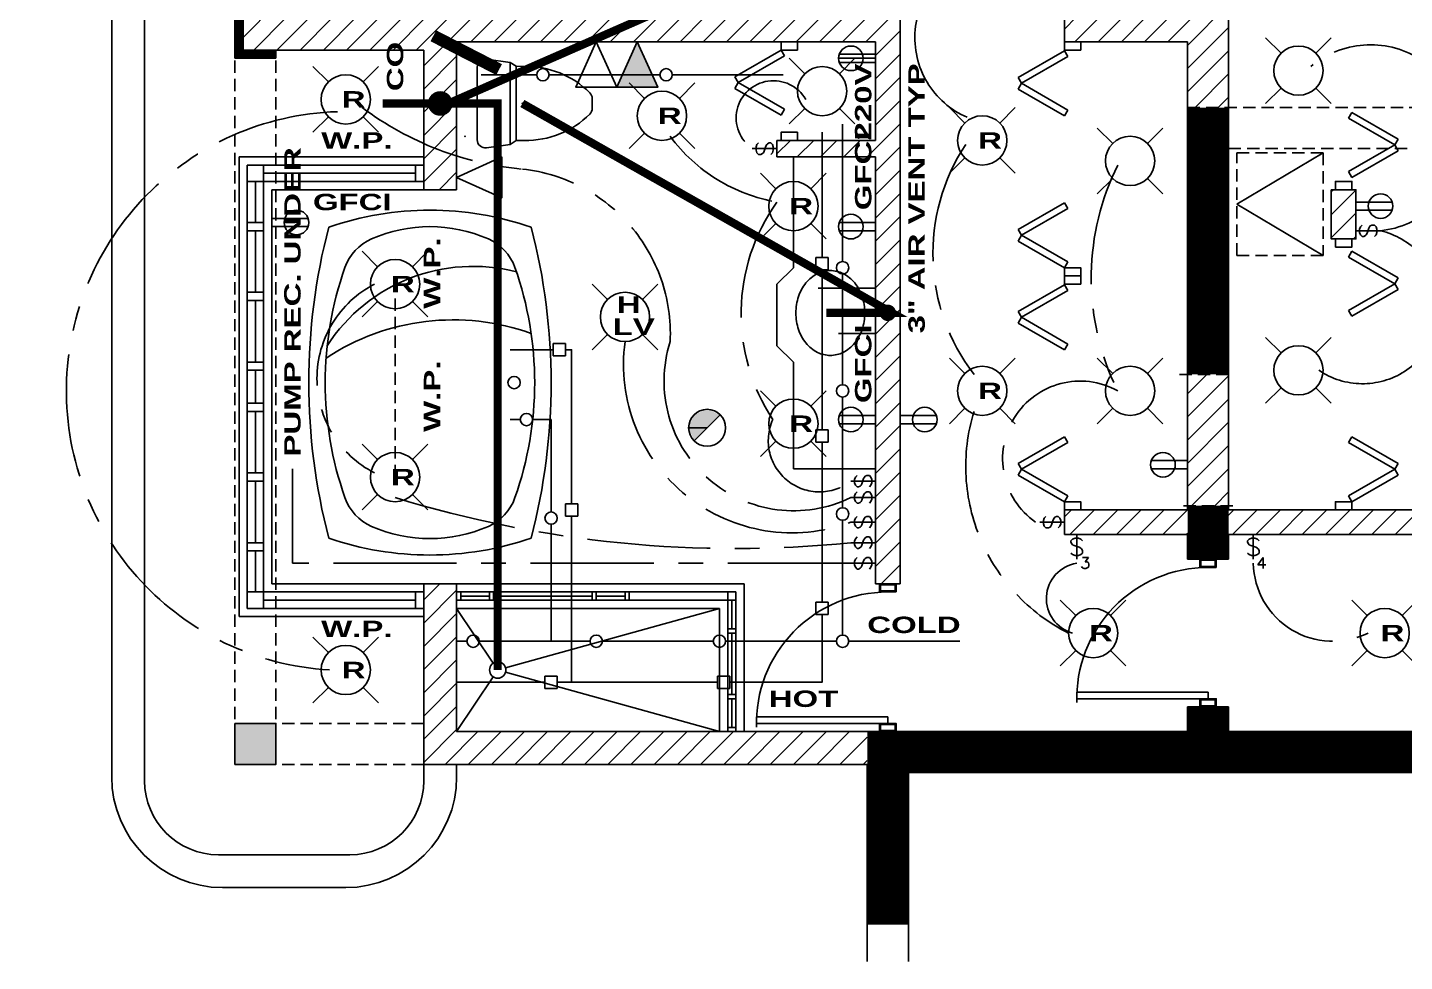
# Model space of a CAD drawing. Header units: inches. Extents: x 110 to 1392, y 6 to 1078.
# Drawn here: x 190.5 to 525.8, y 6 to 233.5 of the extents above; entities that cross this region are included whole.
import ezdxf

# ---------------------------------------------------------------- set-up
doc = ezdxf.new("R2010")
doc.units = ezdxf.units.IN
doc.header["$LTSCALE"] = 24
doc.header["$MEASUREMENT"] = 0
doc.linetypes.add('CENTER', pattern=[2, 1.25, -0.25, 0.25, -0.25])
doc.linetypes.add('DASHED4', pattern=[0.1875, 0.125, -0.0625])
doc.layers.get('0').update_dxf_attribs({"linetype": 'CONTINUOUS'})
for name, color, linetype in [('ANNOBJ', 6, 'CONTINUOUS'), ('BORDERLINE', 5, 'CONTINUOUS'), ('COLD', 7, 'CONTINUOUS'), ('DASHED', 1, 'DASHED4'), ('DJAMB', 8, 'CONTINUOUS'), ('DOOR', 1, 'CONTINUOUS'), ('ELIGHTCLG', 74, 'CONTINUOUS'), ('ELINE', 3, 'CENTER'), ('EPOWER', 74, 'CONTINUOUS'), ('ESWITCH', 74, 'CONTINUOUS'), ('HOT', 3, 'CONTINUOUS'), ('JAMB', 2, 'CONTINUOUS'), ('PFIXDCW', 4, 'CONTINUOUS'), ('PFIXDWV', 5, 'CONTINUOUS'), ('PLUMBING', 114, 'CONTINUOUS'), ('POCH', 52, 'CONTINUOUS'), ('TEXT', 7, 'CONTINUOUS'), ('TEXT-1', 7, 'CONTINUOUS'), ('TEXT-ELEC-KEY', 7, 'CONTINUOUS'), ('THIN', 1, 'CONTINUOUS'), ('TILE', 3, 'CONTINUOUS'), ('WALL', 2, 'CONTINUOUS'), ('WALLS', 162, 'CONTINUOUS')]:
    doc.layers.add(name, color=color, linetype=linetype)
doc.styles.add('CITYBLUEPRINT', font='cityb___.ttf', dxfattribs={"width": 1.5, "height": 4})
pattern_1 = [(45, (77, -461), (-2.828427, 2.828427), [])]

# ---------------------------------------------------------------- blocks, each defined once
blk = doc.blocks.new('JAMB')
at = {"color": 0}
for points in [[(-0.5, -0.5), (0.5, -0.5), (0.5, 0.5), (-0.5, 0.5)], [(-0.375, -0.4375), (0.375, -0.4375), (0.375, 0.4375), (-0.375, 0.4375)]]:
    blk.add_lwpolyline(points, close=True, dxfattribs=at)
blk = doc.blocks.new('WDQ_JAMB')
at = {"color": 0}
blk.add_lwpolyline([(-0.5, -0.5), (0.5, -0.5), (0.5, 0.5), (-0.5, 0.5)], close=True, dxfattribs=at)
blk = doc.blocks.new('WC3')
for p, q in [((-10, -9), (-10.82, -3.28)), ((-8.84, -1), (8.84, -1)), ((10.82, -3.28), (10, -9)), ((-9.05, -10.46), (-10, -9)), ((10, -9), (9.05, -10.46)), ((-9, -12.5), (-9.05, -10.46)), ((9.05, -10.46), (9, -12.5)), ((1.19, -29), (-1.19, -29))]:
    blk.add_line(p, q)
for centre, radius, start, end in [((-8.84, -3), 2, 90, 188.1301), ((8.84, -3), 2, 351.8699, 90), ((12.85, -12.97), 21.85, 178.7781, 224.983), ((-12.85, -12.97), 21.85, 315.017, 1.2219), ((-1.19, -27), 2, 224.983, 270), ((1.19, -27), 2, 270, 315.017)]:
    blk.add_arc(centre, radius, start, end)
at = {"layer": 'PFIXDCW'}
blk.add_point((-8, 2), dxfattribs=at)
at = {"layer": 'PFIXDWV'}
blk.add_point((0, -12), dxfattribs=at)
at = {"flags": 9}
for tag, p in [('FU_COLD', (-10.79, -2.7)), ('FU_HOT', (-10.79, -2.73)), ('FU_WASTE', (-10.79, -2.75)), ('FU_TOTAL', (-10.79, -2.78)), ('FIXT_CODE', (-10.79, -2.8))]:
    blk.add_attdef(tag, p, '', height=0.01, dxfattribs=at)
blk = doc.blocks.new('DR1H902')
at = {"color": 0}
for p, q in [((-0.5, 0), (-0.5, 1)), ((-0.5, 1), (-0.45, 1)), ((-0.45, 0), (-0.45, 1)), ((-0.5, 0), (-0.45, 0))]:
    blk.add_line(p, q, dxfattribs=at)
blk.add_arc((-0.5, 0), 1, 0, 91.707, dxfattribs=at)
blk = doc.blocks.new('LAVM1')
at = {"color": 0}
blk.add_lwpolyline([(12, -10.3, 0.118418), (15.12, -9.55, 0.104636), (17.94, -7.27, 0.089656), (19.73, -4.01, 0.081336), (20.4, 0.04, 0.081336), (19.73, 4.08, 0.089656), (17.94, 7.34, 0.104636), (15.12, 9.62, 0.118418), (12, 10.37, 0.118418), (8.88, 9.62, 0.104636), (6.06, 7.34, 0.089656), (4.27, 4.08, 0.081336), (3.6, 0.04, 0.081336), (4.27, -4.01, 0.089656), (6.06, -7.27, 0.104636), (8.88, -9.55, 0.118418)], format="xyb", close=True, dxfattribs=at)
blk = doc.blocks.new('ZA_CHAIN')
blk.add_circle((0, 0), 0.5)
blk = doc.blocks.new('ZA_STOCK')
for p, q in [((-0.5, 0.5), (-0.5, -0.5)), ((0.5, 0.5), (-0.5, 0.5)), ((0.5, -0.5), (0.5, 0.5)), ((-0.5, -0.5), (0.5, -0.5))]:
    blk.add_line(p, q)
blk = doc.blocks.new('AB151')
for p, q in [((1.472, 0.166), (0, 0.166)), ((1.472, -0.166), (0, -0.166))]:
    blk.add_line(p, q)
blk.add_circle((1, 0), 0.5)
blk = doc.blocks.new('E_220R')
at = {"color": 0}
for p, q in [((0, 0.167), (1.47, 0.167)), ((0, 0), (1.498, 0)), ((0, -0.167), (1.47, -0.167))]:
    blk.add_line(p, q, dxfattribs=at)
blk.add_circle((0.998, 0), 0.5, dxfattribs=at)
blk = doc.blocks.new('E_L1')
at = {"color": 0}
for p, q in [((-0.707, 0.707), (-1.333, 1.333)), ((0.707, 0.707), (1.333, 1.333)), ((-1.333, -1.333), (-0.707, -0.707)), ((1.333, -1.333), (0.707, -0.707))]:
    blk.add_line(p, q, dxfattribs=at)
blk.add_circle((0, 0), 1, dxfattribs=at)
blk = doc.blocks.new('AG15B')
for p, q in [((1, 0), (0, 0)), ((0.184, 0.165), (0.15, 0.068)), ((0.15, 0.068), (0.15, -0.068)), ((0.252, 0.233), (0.184, 0.165)), ((0.451, -0.102), (0.519, 0.102)), ((0.519, 0.102), (0.549, 0.165)), ((0.549, 0.165), (0.583, 0.199)), ((0.583, 0.199), (0.651, 0.233)), ((0.651, 0.233), (0.753, 0.233)), ((0.753, 0.233), (0.816, 0.165)), ((0.816, 0.165), (0.85, 0.068)), ((0.85, 0.068), (0.85, -0.068)), ((0.15, -0.068), (0.184, -0.165)), ((0.184, -0.165), (0.252, -0.233)), ((0.252, -0.233), (0.315, -0.233)), ((0.315, -0.233), (0.383, -0.199)), ((0.383, -0.199), (0.417, -0.165)), ((0.417, -0.165), (0.451, -0.102)), ((0.816, -0.165), (0.753, -0.233)), ((0.85, -0.068), (0.816, -0.165))]:
    blk.add_line(p, q)
blk = doc.blocks.new('AG15D')
for p, q in [((1, 0), (0, 0)), ((0.184, 0.165), (0.15, 0.068)), ((0.15, 0.068), (0.15, -0.068)), ((0.252, 0.233), (0.184, 0.165)), ((0.451, -0.102), (0.519, 0.102)), ((0.519, 0.102), (0.549, 0.165)), ((0.549, 0.165), (0.583, 0.199)), ((0.583, 0.199), (0.651, 0.233)), ((0.651, 0.233), (0.753, 0.233)), ((0.753, 0.233), (0.816, 0.165)), ((0.816, 0.165), (0.85, 0.068)), ((0.85, 0.068), (0.85, -0.068)), ((0.931, 0.397), (1.231, 0.184)), ((0.931, 0.397), (1.381, 0.397)), ((1.231, 0.184), (1.231, 0.506)), ((0.15, -0.068), (0.184, -0.165)), ((0.184, -0.165), (0.252, -0.233)), ((0.252, -0.233), (0.315, -0.233)), ((0.315, -0.233), (0.383, -0.199)), ((0.383, -0.199), (0.417, -0.165)), ((0.417, -0.165), (0.451, -0.102)), ((0.816, -0.165), (0.753, -0.233)), ((0.85, -0.068), (0.816, -0.165))]:
    blk.add_line(p, q)
blk = doc.blocks.new('AG15C')
for p, q in [((1, 0), (0, 0)), ((0.184, 0.165), (0.15, 0.068)), ((0.15, 0.068), (0.15, -0.068)), ((0.252, 0.233), (0.184, 0.165)), ((0.451, -0.102), (0.519, 0.102)), ((0.519, 0.102), (0.549, 0.165)), ((0.549, 0.165), (0.583, 0.199)), ((0.583, 0.199), (0.651, 0.233)), ((0.651, 0.233), (0.753, 0.233)), ((0.753, 0.233), (0.816, 0.165)), ((0.816, 0.165), (0.85, 0.068)), ((0.85, 0.068), (0.85, -0.068)), ((1.103, 0.344), (0.931, 0.472)), ((0.931, 0.472), (0.931, 0.238)), ((1.103, 0.409), (1.125, 0.45)), ((1.103, 0.344), (1.103, 0.409)), ((1.125, 0.45), (1.147, 0.472)), ((1.147, 0.472), (1.209, 0.494)), ((1.209, 0.494), (1.253, 0.494)), ((1.253, 0.494), (1.319, 0.472)), ((1.337, 0.216), (1.297, 0.194)), ((1.319, 0.472), (1.359, 0.431)), ((1.359, 0.238), (1.337, 0.216)), ((1.359, 0.431), (1.381, 0.366)), ((1.381, 0.3), (1.359, 0.238)), ((1.381, 0.366), (1.381, 0.3)), ((0.15, -0.068), (0.184, -0.165)), ((0.184, -0.165), (0.252, -0.233)), ((0.252, -0.233), (0.315, -0.233)), ((0.315, -0.233), (0.383, -0.199)), ((0.383, -0.199), (0.417, -0.165)), ((0.417, -0.165), (0.451, -0.102)), ((0.816, -0.165), (0.753, -0.233)), ((0.85, -0.068), (0.816, -0.165))]:
    blk.add_line(p, q)

msp = doc.modelspace()

# ---------------------------------------------------------------- hatches: boundary and pattern name
at = {"layer": 'POCH'}
h = msp.add_hatch(dxfattribs=at)
h.set_pattern_fill('_U', color=256, scale=4, angle=45, style=0, pattern_type=0)
h.set_pattern_definition(pattern_1)
edge = h.paths.add_edge_path()
edge.add_line((403, 236), (251, 236))
edge.add_line((251, 236), (251, 404))
edge.add_line((251, 404), (287, 404))
edge.add_line((287, 404), (287, 412))
edge.add_line((287, 412), (284.4063796, 412))
edge.add_arc((279.0694213, 421.9894349), 11.32572, 268.952645747, 298.113819695, ccw=False)
edge.add_arc((277.8570042, 421.9466137), 11.32572, 241.429862899, 275.092915119, ccw=False)
edge.add_line((272.4406577, 412), (243, 412))
edge.add_line((243, 412), (243, 377.9549674))
edge.add_arc((232.0694213, 374.9894349), 11.32572, 0, 15.179300791, ccw=False)
edge.add_arc((232.0694213, 374.9894349), 11.32572, -15.179300791, 0, ccw=False)
edge.add_line((243, 372.0239024), (243, 296.9548278))
edge.add_arc((234.0694213, 289.9894349), 11.32572, 0, 37.952401962, ccw=False)
edge.add_arc((234.0694213, 289.9894349), 11.32572, 322.047598038, 360, ccw=False)
edge.add_line((243, 283.024042), (243, 228))
edge.add_line((243, 228), (287, 228))
edge.add_line((287, 228), (287, 194))
edge.add_line((287, 194), (295, 194))
edge.add_line((295, 194), (295, 230))
edge.add_line((295, 230), (397, 230))
edge.add_line((397, 230), (397, 206))
edge.add_line((397, 206), (373, 206))
edge.add_line((373, 206), (373, 202))
edge.add_line((373, 202), (397, 202))
edge.add_line((397, 202), (397, 98))
edge.add_line((397, 98), (403, 98))
edge.add_line((403, 98), (403, 236))
h = msp.add_hatch(dxfattribs=at)
h.set_pattern_fill('_U', color=256, scale=4, angle=45, style=0, pattern_type=0)
h.set_pattern_definition(pattern_1)
h.paths.add_polyline_path([(481, 291), (473, 291), (473, 236), (443, 236), (443, 230), (447, 230), (473, 230), (473, 214), (483, 214), (483, 260), (524, 260), (524, 268), (481, 268)])
h = msp.add_hatch(dxfattribs=at)
h.set_pattern_fill('_U', color=256, scale=4, angle=45, style=0, pattern_type=0)
h.set_pattern_definition([(45, (0, -569), (-2.828427, 2.828427), [])])
h.paths.add_polyline_path([(514, 194), (508, 194), (508, 182), (514, 182)])
h = msp.add_hatch(dxfattribs=at)
h.set_pattern_fill('_U', color=256, scale=4, angle=45, style=0, pattern_type=0)
h.set_pattern_definition(pattern_1)
h.paths.add_polyline_path([(483, 124), (483, 149), (473, 149), (473, 117), (483, 117)])
h = msp.add_hatch(dxfattribs=at)
h.set_pattern_fill('_U', color=256, scale=4, angle=45, style=0, pattern_type=0)
h.set_pattern_definition(pattern_1)
h.paths.add_polyline_path([(473, 116), (443, 116), (443, 110), (473, 110)])
h = msp.add_hatch(dxfattribs=at)
h.set_pattern_fill('_U', color=256, scale=4, angle=45, style=0, pattern_type=0)
h.set_pattern_definition(pattern_1)
h.paths.add_polyline_path([(621, 116), (483, 116), (483, 110), (621, 110)])
h = msp.add_hatch(dxfattribs=at)
h.set_pattern_fill('_U', color=256, scale=4, angle=45, style=0, pattern_type=0)
h.set_pattern_definition(pattern_1)
h.paths.add_polyline_path([(395, 62), (295, 62), (295, 98), (287, 98), (287, 54), (395, 54)])

# ---------------------------------------------------------------- linework, layer by layer
for p, q in [((244, 200), (244, 92)), ((287, 200), (244, 200)), ((248, 92), (248, 200)), ((285, 198), (248, 198)), ((287, 196), (244, 196)), ((246, 196), (246, 186)), ((246, 184), (246, 169)), ((246, 167), (246, 152)), ((246, 150), (246, 142)), ((246, 140), (246, 125)), ((246, 123), (246, 108)), ((246, 106), (246, 96)), ((287, 96), (244, 96)), ((285, 94), (248, 94)), ((287, 92), (244, 92))]:
    msp.add_line(p, q)
for points, const_width in [([(289.5, 215, 1), (292.5, 215, 1)], 3), ([(399, 164, 1), (401, 164, 1)], 2)]:
    msp.add_lwpolyline(points, format="xyb", close=True, dxfattribs=dict(const_width=const_width))
for points in [[(244, 186), (248, 186), (248, 184), (244, 184)], [(244, 169), (248, 169), (248, 167), (244, 167)], [(244, 152), (248, 152), (248, 150), (244, 150)], [(244, 140), (248, 140), (248, 142), (244, 142)], [(244, 123), (248, 123), (248, 125), (244, 125)], [(244, 106), (248, 106), (248, 108), (244, 108)]]:
    msp.add_lwpolyline(points, close=True)
at = {"layer": 'ANNOBJ'}
for p, q in [((219, 50), (219, 416)), ((211, 51), (211, 415)), ((287, 54), (287, 50)), ((295, 54), (295, 51)), ((269, 32), (237, 32)), ((268, 24), (238, 24))]:
    msp.add_line(p, q, dxfattribs=at)
msp.add_lwpolyline([(305.3357268, 223.2559119, 3, 3, 0), (289.3285464, 231.4881762, 0, 0, 0), (195, 280, 0, 0, 0), (192, 280, 0, 0, 0)], format="xyseb", dxfattribs=at)
for centre, radius, start, end in [((238, 51), 27, 180, 270), ((268, 51), 27, 270, 0), ((237, 50), 18, 180, 270), ((269, 50), 18, 270, 0)]:
    msp.add_arc(centre, radius, start, end, dxfattribs=at)
at = {"layer": 'BORDERLINE'}
msp.add_line((251, 226), (251, 228), dxfattribs=at)
at = {"layer": 'BORDERLINE', "const_width": 10}
msp.add_lwpolyline([(478, 68), (478, 62)], dxfattribs=at)
at = {"layer": 'COLD'}
msp.add_line((388, 159), (397, 159), dxfattribs=at)
for points in [[(314.5, 222), (301, 222)], [(344.5, 222), (317.5, 222)], [(374.5, 222), (347.5, 222)], [(389, 176.5), (389, 210)], [(389, 146.5), (389, 173.5)], [(389, 116.5), (389, 143.5)], [(310.5, 138), (308, 138)], [(318, 115.5), (318, 138), (313.5, 138)], [(318, 84), (318, 112.5)], [(389, 85.5), (389, 113.5)], [(297.5, 84), (295, 84)], [(327.5, 84), (300.5, 84)], [(357.5, 84), (330.5, 84)], [(387.5, 84), (360.5, 84)], [(417.5, 84), (390.5, 84)]]:
    msp.add_lwpolyline(points, dxfattribs=at)
at = {"layer": 'DASHED'}
for p, q in [((241, 56), (241, 226)), ((251, 56), (251, 226)), ((473, 214), (627, 214)), ((483, 204), (627, 204)), ((280, 172), (280, 125)), ((471, 149), (484, 149)), ((484, 117), (471, 117)), ((287, 64), (251, 64)), ((287, 54), (251, 54))]:
    msp.add_line(p, q, dxfattribs=at)
at = {"layer": 'DASHED', "const_width": 2}
for points in [[(293, 215), (683, 386)], [(305, 77), (305, 215), (276.9498744, 215)], [(311, 215), (401, 164), (385, 164)]]:
    msp.add_lwpolyline(points, dxfattribs=at)
at = {"layer": 'DASHED'}
msp.add_lwpolyline([(485, 203), (506, 203), (506, 178), (485, 178)], close=True, dxfattribs=at)
at = {"layer": 'DOOR'}
for p, q in [((374, 228), (362.7416698, 221.5)), ((374.8125, 226.5927087), (363.5541698, 220.0927087)), ((374, 228), (374.8125, 226.5927087)), ((431.7416698, 221.3145826), (443, 227.8145826)), ((432.5541698, 219.9072913), (443.8125, 226.4072913)), ((443.8125, 226.4072913), (443, 227.8145826)), ((363.5541698, 220.0927087), (362.7416698, 221.5)), ((431.7416698, 221.3145826), (432.5541698, 219.9072913)), ((362.7416698, 218.6854174), (363.5541698, 220.0927087)), ((362.7416698, 218.6854174), (374, 212.1854174)), ((363.5541698, 220.0927087), (374.8125, 213.5927087)), ((432.5541698, 219.9072913), (431.7416698, 218.5)), ((443, 212), (431.7416698, 218.5)), ((443.8125, 213.4072913), (432.5541698, 219.9072913)), ((374.8125, 213.5927087), (374, 212.1854174)), ((443, 212), (443.8125, 213.4072913)), ((512.1875, 211.4072913), (513, 212.8145826)), ((523.4458302, 204.9072913), (512.1875, 211.4072913)), ((524.2583302, 206.3145826), (513, 212.8145826)), ((512.1875, 198.4072913), (523.4458302, 204.9072913)), ((524.2583302, 206.3145826), (523.4458302, 204.9072913)), ((523.4458302, 204.9072913), (524.2583302, 203.5)), ((513, 197), (524.2583302, 203.5)), ((513, 197), (512.1875, 198.4072913)), ((431.7416698, 184.3145826), (443, 190.8145826)), ((432.5541698, 182.9072913), (443.8125, 189.4072913)), ((443.8125, 189.4072913), (443, 190.8145826)), ((431.7416698, 184.3145826), (432.5541698, 182.9072913)), ((432.5541698, 182.9072913), (431.7416698, 181.5)), ((443, 175), (431.7416698, 181.5)), ((443.8125, 176.4072913), (432.5541698, 182.9072913)), ((513, 179), (512.1875, 177.5927087)), ((513, 179), (524.2583302, 172.5)), ((443, 175), (443.8125, 176.4072913)), ((512.1875, 177.5927087), (523.4458302, 171.0927087)), ((523.4458302, 171.0927087), (512.1875, 164.5927087)), ((523.4458302, 171.0927087), (524.2583302, 172.5)), ((524.2583302, 169.6854174), (523.4458302, 171.0927087)), ((431.7416698, 164.3145826), (443, 170.8145826)), ((432.5541698, 162.9072913), (443.8125, 169.4072913)), ((443.8125, 169.4072913), (443, 170.8145826)), ((524.2583302, 169.6854174), (513, 163.1854174)), ((431.7416698, 164.3145826), (432.5541698, 162.9072913)), ((512.1875, 164.5927087), (513, 163.1854174)), ((432.5541698, 162.9072913), (431.7416698, 161.5)), ((443, 155), (431.7416698, 161.5)), ((443.8125, 156.4072913), (432.5541698, 162.9072913)), ((443, 155), (443.8125, 156.4072913)), ((431.7416698, 127.3145826), (443, 133.8145826)), ((432.5541698, 125.9072913), (443.8125, 132.4072913)), ((443.8125, 132.4072913), (443, 133.8145826)), ((512.1875, 132.4072913), (513, 133.8145826)), ((523.4458302, 125.9072913), (512.1875, 132.4072913)), ((524.2583302, 127.3145826), (513, 133.8145826)), ((431.7416698, 127.3145826), (432.5541698, 125.9072913)), ((432.5541698, 125.9072913), (431.7416698, 124.5)), ((443, 118), (431.7416698, 124.5)), ((443.8125, 119.4072913), (432.5541698, 125.9072913)), ((512.1875, 119.4072913), (523.4458302, 125.9072913)), ((513, 118), (524.2583302, 124.5)), ((524.2583302, 127.3145826), (523.4458302, 125.9072913)), ((523.4458302, 125.9072913), (524.2583302, 124.5)), ((443, 118), (443.8125, 119.4072913)), ((513, 118), (512.1875, 119.4072913))]:
    msp.add_line(p, q, dxfattribs=at)
at = {"layer": 'ELINE'}
for p, q in [((485, 190.5), (506, 203)), ((506, 178), (485, 190.5)), ((255, 103), (255, 126)), ((391, 103), (255, 103))]:
    msp.add_line(p, q, dxfattribs=at)
msp.add_lwpolyline([(391, 119, -0.6606391206), (347, 157, 0.3972122215), (311, 199, -0.1382557645), (272, 214, -2.3874813685)], format="xyb", dxfattribs=at)
for centre, radius, start, end in [((427.6661676, 231.0003743), 21.0820484, 34.69354498, 251.566659729), ((517.5730187, 206.5810329), 22.7110829, 276.134529975, 129.916454042), ((372.1386003, 211.4748496), 9.0707547, 29.925435342, 235.493344573), ((268.0447761, 144.9552239), 68.0754924, 91.721245951, 266.593705528), ((379.7402597, 231.0779221), 40.6407547, 216.331598287, 260.453397221), ((459.0763052, 178.3955823), 48.1030693, 146.422040268, 217.66877671), ((511.5234899, 172.442953), 61.9858756, 153.604183395, 204.233968231), ((411.1049383, 163.7716049), 46.8334476, 144.451787636, 213.38636399), ((515.622449, 165.622449), 18.8917266, 235.786345169, 76.601767794), ((286.8571429, 148), 25.8764726, 117.272370546, 242.727629454), ((376.6768162, 151.4710202), 41.0508586, 172.259531435, 290.420852057), ((446.8358209, 128.4776119), 18.893689, 60.984961767, 235.004271817), ((383.3629249, 132.8597049), 12.4715154, 155.659227035, 307.76044658), ((464.4411765, 126.6045752), 45.4595779, 162.862446297, 243.278378203), ((362.7956442, 388.9378645), 282.350083, 252.948117297, 275.732919023), ((447.3053097, 94.3938053), 8.7046206, 98.624374316, 254.642704358), ((508.3881356, 103.3745763), 19.3917536, 181.106809353, 296.365727259)]:
    msp.add_arc(centre, radius, start, end, dxfattribs=at)
at = {"layer": 'HOT'}
msp.add_line((383, 170), (397, 170), dxfattribs=at)
for points in [[(384, 208), (384, 177.5)], [(384, 174.5), (384, 135.5)], [(318.5, 155), (308, 155)], [(323, 117.5), (323, 155), (321.5, 155)], [(384, 132.5), (384, 93.5)], [(323, 74), (323, 114.5)], [(384, 90.5), (384, 74), (361.5, 74)], [(316.5, 74), (295, 74)], [(358.5, 74), (319.5, 74)]]:
    msp.add_lwpolyline(points, dxfattribs=at)
at = {"layer": 'PLUMBING'}
msp.add_circle((309, 147), 1.5, dxfattribs=at)
for centre, radius, start, end in [((288.5, 113.4791667), 75.5208333, 70.95625151, 109.04374849), ((409, 147), 150, 165.377768691, 194.622231309), ((288.5, 149.6831925), 35.3168075, 66.263412263, 113.736587737), ((168, 147), 150, 345.377768691, 14.622231309), ((279.1142292, 171.0275317), 12, 113.736587737, 160.566972269), ((297.8857708, 171.0275317), 12, 19.433027731, 66.263412263), ((347.218773, 147), 84.218773, 160.566972269, 199.433027731), ((299.0273335, 132.9825917), 42.3468126, 75.605434642, 147.074693763), ((229.781227, 147), 84.218773, 340.566972269, 19.433027731), ((294.1855768, 106.0048485), 56.2830594, 70.319061105, 123.386387543), ((279.1142292, 122.9724683), 12, 199.433027731, 246.263412263), ((297.8857708, 122.9724683), 12, 293.736587737, 340.566972269), ((288.5, 144.3168075), 35.3168075, 246.263412263, 293.736587737), ((288.5, 180.5208333), 75.5208333, 250.95625151, 289.04374849)]:
    msp.add_arc(centre, radius, start, end, dxfattribs=at)
at = {"layer": 'TEXT-ELEC-KEY'}
for p, q in [((352.8180177, 132.8180185), (359.1819787, 139.1819796)), ((355.9999982, 135.9999991), (351.4999982, 135.9999991))]:
    msp.add_line(p, q, dxfattribs=at)
at = {"layer": 'TEXT-ELEC-KEY', "flags": 128}
for points in [[(328.9999991, 230.0000018), (333.9999991, 219.0000018), (323.9999991, 219.0000018)], [(339.0000009, 230.0000018), (334.0000009, 219.0000018), (344.0000009, 219.0000018)], [(294.9999982, 196.9999991), (305.9999982, 201.9999991), (305.9999982, 191.9999991)]]:
    msp.add_lwpolyline(points, close=True, dxfattribs=at)
at = {"layer": 'TEXT-ELEC-KEY'}
msp.add_circle((355.9999982, 135.9999991), 4.5, dxfattribs=at)
for points in [[(339.0000009, 230.0000018), (334.0000009, 219.0000018), (344.0000009, 219.0000018), (334.0000009, 219.0000018)], [(352.8180177, 139.1819796), (355.9999982, 135.9999991), (351.4999982, 135.9999991), (355.9999982, 135.9999991)], [(355.9999982, 140.4999991), (355.9999982, 135.9999991), (352.8180177, 139.1819796), (355.9999982, 135.9999991)], [(359.1819787, 139.1819796), (355.9999982, 135.9999991), (355.9999982, 140.4999991), (355.9999982, 135.9999991)], [(351.4999982, 135.9999991), (355.9999982, 135.9999991), (352.8180177, 132.8180185), (355.9999982, 135.9999991)]]:
    msp.add_solid(points, dxfattribs=at)
at = {"layer": 'THIN'}
for p, q in [((308, 225), (308, 205)), ((309.4647642, 224.0459122), (309.4647642, 205.9540878)), ((242, 90), (242, 202)), ((287, 202), (242, 202)), ((377, 175), (377, 202)), ((250, 98), (250, 194)), ((287, 194), (250, 194)), ((373, 171), (377, 175)), ((373, 171), (373, 156)), ((373, 156), (377, 152)), ((377, 152), (377, 126)), ((377, 126), (397, 126)), ((287, 98), (250, 98)), ((365, 98), (295, 98)), ((365, 98), (365, 62)), ((363, 96), (295, 96)), ((363, 94), (295, 94)), ((296, 96), (296, 94)), ((303, 95), (296, 95)), ((303, 96), (303, 94)), ((304, 96), (304, 94)), ((328, 95), (304, 95)), ((328, 96), (328, 94)), ((329, 96), (329, 94)), ((329, 95), (336, 95)), ((336, 96), (336, 94)), ((337, 96), (337, 94)), ((361, 96), (361, 62)), ((362, 87), (362, 94)), ((363, 96), (363, 62)), ((359, 92), (295, 92)), ((359, 92), (359, 62)), ((287, 90), (242, 90)), ((361, 87), (363, 87)), ((361, 86), (363, 86)), ((362, 86), (362, 71)), ((361, 71), (363, 71)), ((361, 70), (363, 70)), ((362, 70), (362, 63)), ((361, 63), (363, 63))]:
    msp.add_line(p, q, dxfattribs=at)
at = {"layer": 'TILE'}
for p, q in [((295, 92), (303.8905996, 78.6641006)), ((359, 92), (306.9270358, 77.5352877)), ((295, 62), (303.8905996, 75.3358994)), ((306.9270358, 76.4647123), (359, 62))]:
    msp.add_line(p, q, dxfattribs=at)
msp.add_circle((305, 77), 2, dxfattribs=at)
at = {"layer": 'WALL'}
for p, q in [((243, 228), (243, 412)), ((483, 116), (483, 260)), ((403, 98), (403, 236)), ((443, 230), (443, 236)), ((295, 194), (295, 230)), ((295, 230), (397, 230)), ((397, 206), (397, 230)), ((443, 230), (473, 230)), ((473, 116), (473, 230)), ((287, 228), (243, 228)), ((287, 194), (287, 228)), ((373, 206), (373, 202)), ((397, 206), (373, 206)), ((397, 202), (373, 202)), ((397, 98), (397, 202)), ((286, 194), (295, 194)), ((443, 116), (473, 116)), ((443, 116), (443, 110)), ((622, 116), (483, 116)), ((473, 110), (443, 110)), ((473, 104), (473, 110)), ((483, 104), (483, 110)), ((622, 110), (483, 110)), ((473, 104), (483, 104)), ((286, 98), (295, 98)), ((287, 52), (287, 98)), ((295, 62), (295, 98)), ((397, 98), (403, 98)), ((473, 68), (483, 68)), ((473, 68), (473, 62)), ((483, 68), (483, 62)), ((473, 62), (295, 62)), ((649, 62), (483, 62)), ((395, 54), (285, 54)), ((395, 54), (395, 6)), ((651, 52), (405, 52)), ((405, 52), (405, 6))]:
    msp.add_line(p, q, dxfattribs=at)
msp.add_lwpolyline([(508, 194), (514, 194), (514, 182), (508, 182)], close=True, dxfattribs=at)
at = {"layer": 'WALLS'}
for p, q in [((241, 236), (241, 226)), ((241, 226), (251, 226))]:
    msp.add_line(p, q, dxfattribs=at)
for points, const_width in [([(251, 227), (242, 227), (242, 236)], 2), ([(478, 149), (478, 214)], 10), ([(478, 104), (478, 117)], 10), ([(646, 57), (400, 57), (400, 15)], 10)]:
    msp.add_lwpolyline(points, dxfattribs=dict(at, const_width=const_width))
msp.add_lwpolyline([(241, 64), (251, 64), (251, 54), (241, 54)], close=True, dxfattribs=at)
msp.add_solid([(241, 64), (251, 64), (241, 54), (251, 54)], dxfattribs=at)

# ---------------------------------------------------------------- block references
at = {"layer": 'COLD', "xscale": 3, "yscale": 3, "zscale": 3}
for p, rotation in [((316, 222), 180), ((346, 222), 180), ((389, 175), 90), ((389, 145), 90), ((312, 138), 180), ((318, 114), 90), ((389, 115), 90), ((299, 84), 180), ((329, 84), 180), ((359, 84), 180), ((389, 84), 180)]:
    msp.add_blockref('ZA_CHAIN', p, dxfattribs=dict(at, rotation=rotation))
at = {"layer": 'DJAMB', "xscale": 2, "yscale": 4, "zscale": 80, "rotation": 90}
for p in [(478, 103), (400, 97), (478, 69), (400, 63)]:
    msp.add_blockref('JAMB', p, dxfattribs=at)
at = {"layer": 'DOOR', "xscale": 32, "yscale": 32, "zscale": 80, "rotation": 90}
for p in [(478, 86), (400, 80)]:
    msp.add_blockref('DR1H902', p, dxfattribs=at)
at = {"layer": 'ELIGHTCLG', "xscale": 6, "yscale": 6, "zscale": 6}
for p in [(500, 223, 108), (384, 218, 108), (459, 201, 108), (377, 190, 108), (500, 150, 108), (459, 145, 108)]:
    msp.add_blockref('E_L1', p, dxfattribs=at)
at = {"layer": 'ELIGHTCLG', "xscale": -6, "yscale": 6, "zscale": 6, "rotation": 180}
for p in [(268, 216, 108), (345, 212, 108), (423, 206, 108), (280, 171, 108), (336, 163, 108), (423, 145, 108), (377, 137, 108), (280, 124, 108), (450, 86, 108), (521, 86, 108), (268, 77, 108)]:
    msp.add_blockref('E_L1', p, dxfattribs=at)
at = {"layer": 'EPOWER', "yscale": 6, "zscale": 6, "rotation": 180}
for name, p, xscale in [('E_220R', (397, 226, 18), 6), ('AB151', (250, 186, 18), -6), ('AB151', (397, 185, 18), 6), ('AB151', (397, 138, 18), 6), ('AB151', (473, 127, 18), 6)]:
    msp.add_blockref(name, p, dxfattribs=dict(at, xscale=xscale))
at = {"layer": 'EPOWER', "xscale": 6, "yscale": 6, "zscale": 6}
for p in [(514, 190, 18), (403, 138, 18)]:
    msp.add_blockref('AB151', p, dxfattribs=at)
at = {"layer": 'ESWITCH', "xscale": 6, "yscale": 6, "zscale": 6}
for name, p, rotation in [('AG15B', (373, 204, 48), 180), ('AG15B', (443, 113, 48), 180), ('AG15C', (446, 110, 48), 270), ('AG15D', (489, 110, 48), 270)]:
    msp.add_blockref(name, p, dxfattribs=dict(at, rotation=rotation))
for p in [(514, 184, 48), (391, 123, 48), (391, 119, 48), (391, 113, 48), (391, 108, 48), (391, 103, 48)]:
    msp.add_blockref('AG15B', p, dxfattribs=at)
at = {"layer": 'HOT', "xscale": 3, "yscale": 3, "zscale": 3}
for p, rotation in [((384, 176), 270), ((320, 155), 180), ((384, 134), 270), ((323, 116), 90), ((384, 92), 270), ((318, 74), 180), ((360, 74), 180)]:
    msp.add_blockref('ZA_STOCK', p, dxfattribs=dict(at, rotation=rotation))
at = {"layer": 'JAMB', "yscale": 4}
for p, xscale, zscale, rotation in [((376, 229), -2, 80, 90), ((445, 229), 2, 80, 90), ((376, 207), -2, 80, 90), ((511, 195), -2, 80, 270), ((511, 181), -2, 80, 270), ((445, 174), 2, 80, 90), ((445, 172), 2, 80, 90), ((445, 117), 2, 80, 90), ((511, 117), -2, 80, 270), ((286, 94, 35), -2, 43.99999999999999, 180)]:
    msp.add_blockref('WDQ_JAMB', p, dxfattribs=dict(at, xscale=xscale, zscale=zscale, rotation=rotation))
at = {"layer": 'JAMB', "xscale": 2, "yscale": 4, "zscale": 43.99999999999999}
msp.add_blockref('WDQ_JAMB', (286, 198, 35), dxfattribs=at)
at = {"layer": 'PLUMBING'}
for name, p, rotation in [('WC3', (299, 215), 90), ('LAVM1', (398, 164), 180)]:
    msp.add_blockref(name, p, dxfattribs=dict(at, rotation=rotation))

# ---------------------------------------------------------------- texts
at = {"layer": 'TEXT', "style": 'CITYBLUEPRINT', "width": 1.5}
msp.add_text('220V', height=4, rotation=90, dxfattribs=at).set_placement((396, 206))
at = {"layer": 'TEXT-1', "style": 'CITYBLUEPRINT', "width": 1.5}
for s, p in [('CO', (282, 218)), ('3" AIR VENT TYP', (409, 159)), ('GFCI', (396, 189)), ('PUMP REC. UNDER', (257, 129)), ('W.P.', (291, 165)), ('GFCI', (396, 142)), ('W.P.', (291, 135))]:
    msp.add_text(s, height=4, rotation=90, dxfattribs=at).set_placement(p)
for s, p in [('R', (267, 214)), ('R', (344, 210)), ('W.P.', (262, 204)), ('R', (422, 204)), ('GFCI', (260, 189)), ('R', (376, 188)), ('R', (279, 169)), ('H', (334, 164)), ('LV', (333, 158.633873)), ('R', (422, 143)), ('R', (376, 135)), ('R', (279, 122)), ('W.P.', (262, 85)), ('COLD', (395, 86)), ('R', (449, 84)), ('R', (520, 84)), ('R', (267, 75)), ('HOT', (371, 68))]:
    msp.add_text(s, height=4, dxfattribs=at).set_placement(p)

doc.saveas('drawing.dxf')
